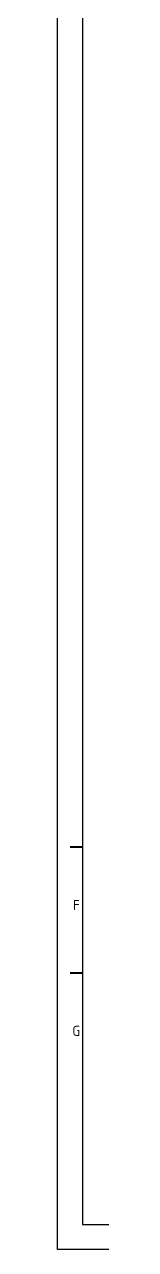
# Model space of a CAD drawing. Header units: inches. Extents: x -166203 to -65610, y -6981 to 11093.
# Drawn here: x -89751 to -89611, y -6981 to -3191 of the extents above; entities that cross this region are included whole.
import ezdxf
from ezdxf.enums import TextEntityAlignment as Align

# ---------------------------------------------------------------- set-up
doc = ezdxf.new("R2010")
doc.units = ezdxf.units.IN
doc.header["$MEASUREMENT"] = 0
doc.layers.get('0').update_dxf_attribs({"lineweight": 25})
doc.layers.add('FRAME035', color=2, linetype='Continuous')
doc.layers.add('图层2', color=3, linetype='Continuous', lineweight=40)
doc.styles.add('ISOCP', font='isocp.shx')

msp = doc.modelspace()

# ---------------------------------------------------------------- linework, layer by layer
at = {"color": 2, "linetype": 'Continuous'}
for p, q in [((-89672.8, -2062.1), (-89672.8, -6903.2)), ((-89672.8, -6903.2), (-83963.6, -6903.2))]:
    msp.add_line(p, q, dxfattribs=at)
at = {"layer": 'FRAME035', "color": 3}
for p, q in [((-89750.5, -6981), (-89750.5, -1984.4)), ((-83885.8, -6981), (-89750.5, -6981))]:
    msp.add_line(p, q, dxfattribs=at)
at = {"layer": '图层2', "color": 3, "linetype": 'Continuous'}
for p, q in [((-89672.8, -5736.8), (-89711.6, -5736.8)), ((-89672.8, -6125.6), (-89711.6, -6125.6))]:
    msp.add_line(p, q, dxfattribs=at)

# ---------------------------------------------------------------- texts
at = {"layer": '图层2', "color": 3, "linetype": 'Continuous', "style": 'ISOCP'}
for s, p in [('F', (-89692.2, -5915.7)), ('G', (-89692.2, -6304.5))]:
    msp.add_text(s, height=31.1, dxfattribs=at).set_placement(p, align=Align.MIDDLE)

doc.saveas('drawing.dxf')
